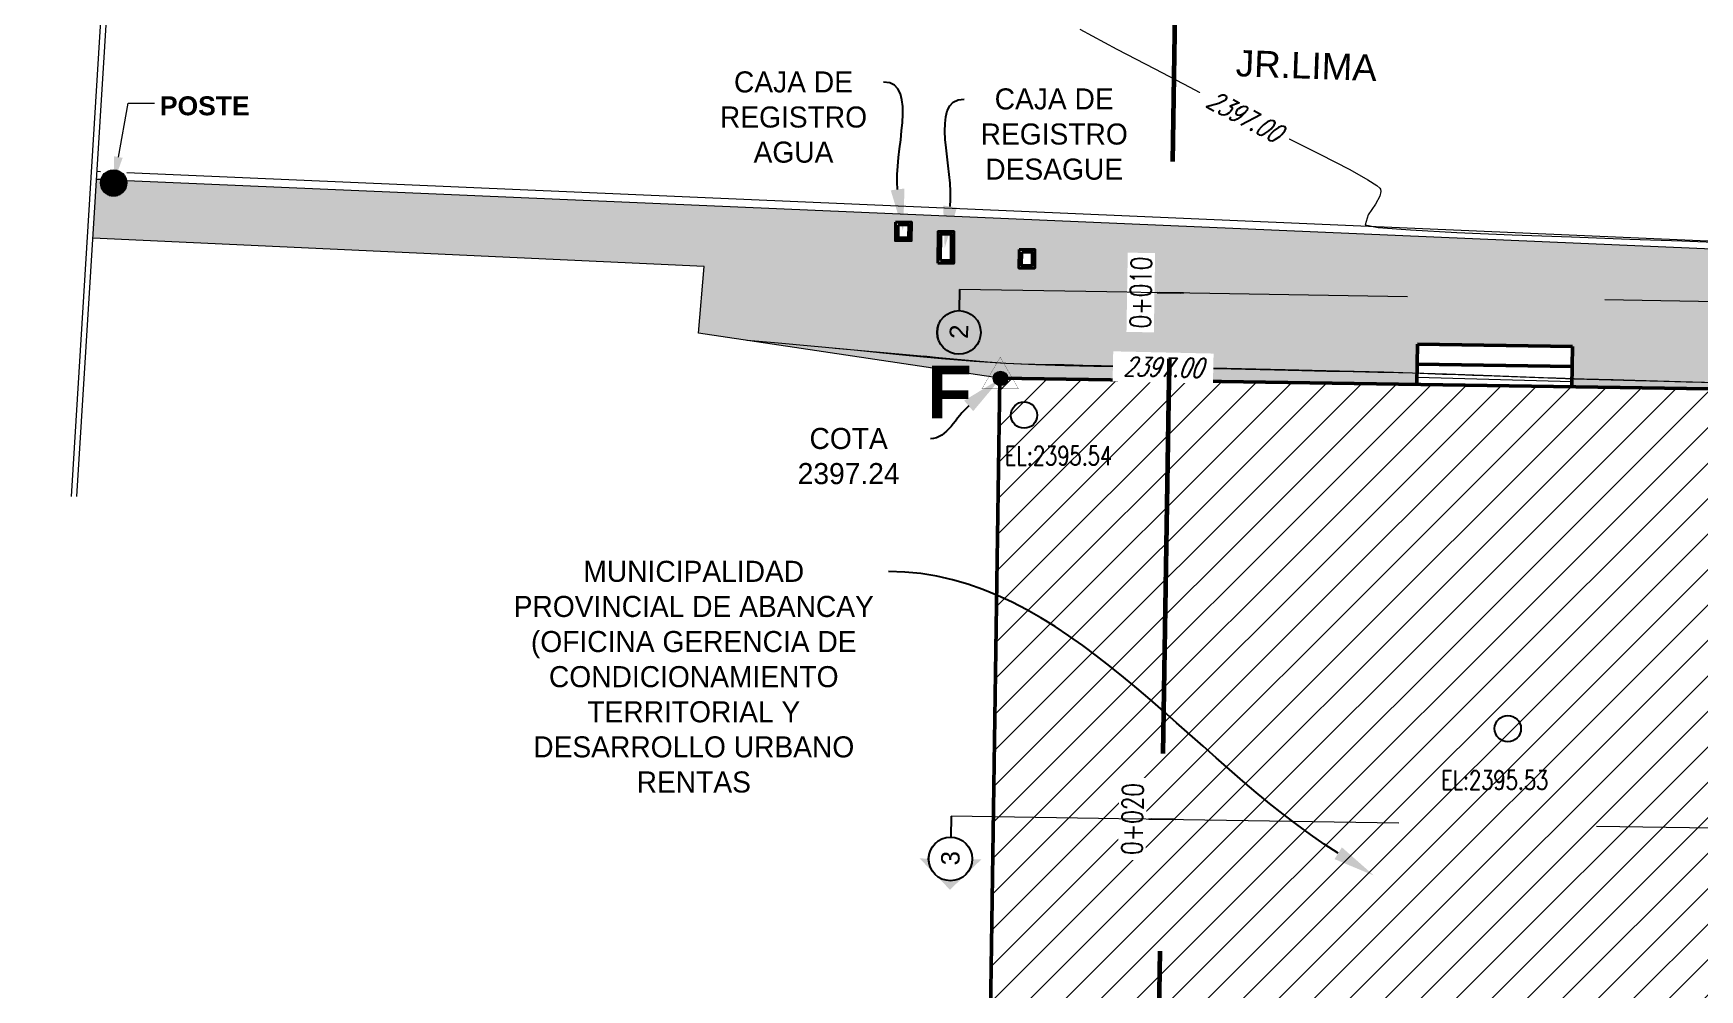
# Model space of a CAD drawing. Header units: metres. Extents: x 0 to 730306, y 0 to 8491524.
# Drawn here: x 729519.68 to 729551.3, y 8491389.66 to 8491407.82 of the extents above; entities that cross this region are included whole.
import ezdxf
from ezdxf import colors
from ezdxf.entities.mleader import LeaderData, LeaderLine
from ezdxf.enums import TextEntityAlignment as Align
from ezdxf.math import Vec2, Vec3

# ---------------------------------------------------------------- set-up
doc = ezdxf.new("R2010")
doc.units = ezdxf.units.M
doc.linetypes.add('HIDDEN', pattern=[0.375, 0.25, -0.125])
for name, color, linetype in [('C-ALIG', 9, 'HIDDEN'), ('C-TOPO-MINR', 8, 'Continuous'), ('C-TOPO-TEXT', 7, 'Continuous'), ('G-Formatos', 7, 'Continuous'), ('LINEAS DE SECCIÓN', 150, 'HIDDEN'), ('manzanas', 2, 'Continuous'), ('TEXTO DE SECCIÓN', 11, 'Continuous'), ('VERTICES', 3, 'Continuous')]:
    doc.layers.add(name, color=color, linetype=linetype)
for name, color, linetype, lineweight in [('CAJA AGUA', 7, 'Continuous', 40), ('CALLES', 5, 'Continuous', 18), ('ESPINAS', 86, 'Continuous', 0), ('HACH', 7, 'Continuous', 0), ('MUROS', 252, 'Continuous', 50), ('T-POSTE', 7, 'Continuous', 25), ('T-VERTICE', 7, 'Continuous', 20), ('TEX-2', 5, 'Continuous', 5), ('TEXTO', 255, 'Continuous', 0)]:
    doc.layers.add(name, color=color, linetype=linetype, lineweight=lineweight)
doc.styles.add('Arial', font='arial.ttf')
doc.styles.add('Estilo_Generado_4', font='')
doc.styles.add('ROMANS-SP', font='simplex.shx', dxfattribs={"width": 0.75, "height": 1.8, "bigfont": '@extfont2.shx'})
doc.styles.add('SIMPLEX', font='simplex.shx', dxfattribs={"width": 0.75, "oblique": 20, "height": 1.75})
doc.styles.get("Standard").update_dxf_attribs({"font": 'arial.ttf'})
doc.styles.add('Titulo', font='BRITANIC.TTF')
doc.styles.add('VERTICES', font='sanssb__.ttf')
doc.styles.get('Estilo_Generado_4').set_extended_font_data('Arial', bold=True)

# ---------------------------------------------------------------- blocks, each defined once
blk = doc.blocks.new('VERTICE')
at = {"layer": 'T-VERTICE', "lineweight": 5}
blk.add_hatch(color=6, dxfattribs=at).paths.add_polyline_path([(-1.26, 0, 1), (1.26, 0, 1)])
at = {"layer": 'T-VERTICE', "lineweight": 9, "const_width": 0.04}
blk.add_lwpolyline([(-3.52, -1.97), (-0.05, 4.03), (3.41, -1.97)], close=True, dxfattribs=at)
at = {"layer": 'T-VERTICE', "color": 10, "lineweight": 5}
blk.add_circle((0, 0), 1.38, dxfattribs=at)
at = {"layer": 'T-VERTICE', "lineweight": 5}
blk.add_circle((0, 0), 1.26, dxfattribs=at)
blk = doc.blocks.new('AeccTickLine')
blk.add_line((0, -0.5), (0, 0.5))
blk = doc.blocks.new('AeccSectionMark')
at = {"linetype": 'ByBlock', "lineweight": -2}
h = blk.add_hatch(color=0, dxfattribs=at)
h.paths.add_polyline_path([(6, 7.207), (5.646, 6.854, -0.414214), (6.354, 6.854)])
h.paths.add_polyline_path([(5.646, 6.854), (5.293, 6.5), (5.5, 6.5, -0.198912)])
h.paths.add_polyline_path([(6.354, 6.854, -0.198912), (6.5, 6.5), (6.707, 6.5)])
at = {"color": 0, "linetype": 'ByBlock', "lineweight": -2}
blk.add_circle((6, 6.5), 0.5, dxfattribs=at)
blk = doc.blocks.new('POSTE DE CONCRETO')
at = {"layer": 'T-POSTE', "lineweight": 0}
h = blk.add_hatch(dxfattribs=at)
h.set_pattern_fill('ANSI31', color=256, scale=0.02, angle=135)
edge = h.paths.add_edge_path()
edge.add_arc((0, 0), 1.73, 0, 360)
blk.add_circle((0, 0), 1.73, dxfattribs=at)
blk = doc.blocks.new('*U131', base_point=(729521.199, 8491404.977, 2397.208))
at = {"color": 3, "linetype": 'ByBlock', "lineweight": -2, "xscale": 0.1446221087505031, "yscale": 0.1446221087505031, "zscale": 0.1446221087505031}
blk.add_blockref('POSTE DE CONCRETO', (729521.199, 8491404.977, 2397.208), dxfattribs=at)

msp = doc.modelspace()

# ---------------------------------------------------------------- hatches: boundary and pattern name
at = {"layer": 'HACH', "lineweight": 0}
h = msp.add_hatch(dxfattribs=at)
h.set_pattern_fill('ANSI31', color=256, scale=0.15)
h.set_pattern_definition([(45, (0, 0), (-0.33675960454, 0.33675960454), [])])
h.paths.add_polyline_path([(729556.519, 8491400.994), (729538.021, 8491401.271), (729537.789, 8491385.773), (729556.287, 8491385.496)])

# ---------------------------------------------------------------- linework, layer by layer
at = {"lineweight": 5}
for points in [[(729520.402, 8491399.025), (729521.01, 8491408.887), (729519.675, 8491408.735), (729521.724, 8491409.959), (729521.072, 8491409.885), (729521.695, 8491419.985)], [(729520.502, 8491399.019), (729521.118, 8491409), (729520.124, 8491408.887), (729522.173, 8491410.11), (729521.179, 8491409.998), (729521.794, 8491419.979)], [(729548.88, 8491401.202), (729545.941, 8491401.282)]]:
    msp.add_lwpolyline(points, dxfattribs=at)
at = {"color": 7, "linetype": 'Continuous', "lineweight": -3}
for centre in [(729538.479, 8491400.568, 2395.535), (729538.479, 8491400.568, 2395.535), (729538.479, 8491400.568, 2395.535), (729547.661, 8491394.613, 2395.529), (729547.661, 8491394.613, 2395.529), (729547.661, 8491394.613, 2395.529)]:
    msp.add_circle(centre, 0.25, dxfattribs=at)
at = {"layer": 'C-TOPO-MINR', "color": 84, "linetype": 'Continuous', "lineweight": 0}
for points, elevation in [([(729539.535, 8491407.898), (729540.243, 8491407.519), (729540.96, 8491407.143), (729541.623, 8491406.796), (729542.168, 8491406.504), (729542.769, 8491406.187), (729543.435, 8491405.852), (729544.091, 8491405.524), (729544.662, 8491405.231), (729545.006, 8491405.039), (729545.174, 8491404.93), (729545.234, 8491404.876), (729545.246, 8491404.856), (729545.253, 8491404.817), (729545.233, 8491404.728), (729545.149, 8491404.576), (729545.01, 8491404.372), (729544.956, 8491404.181), (729545.201, 8491404.134), (729545.812, 8491404.086), (729546.692, 8491404.039), (729547.744, 8491403.994), (729548.872, 8491403.952), (729549.976, 8491403.912), (729550.962, 8491403.877), (729551.731, 8491403.847)], 2397), ([(729551.761, 8491401.174), (729550.906, 8491401.197), (729550.087, 8491401.22), (729549.396, 8491401.239), (729548.922, 8491401.253), (729548.421, 8491401.269), (729547.895, 8491401.287), (729547.399, 8491401.305), (729546.988, 8491401.32), (729546.716, 8491401.33), (729546.424, 8491401.341), (729546.144, 8491401.352), (729545.852, 8491401.362), (729545.587, 8491401.368), (729545.195, 8491401.378), (729544.725, 8491401.388), (729544.227, 8491401.399), (729543.752, 8491401.41), (729543.235, 8491401.422), (729542.41, 8491401.439), (729541.404, 8491401.461), (729540.345, 8491401.485), (729539.362, 8491401.508), (729538.583, 8491401.529), (729538.136, 8491401.546), (729537.696, 8491401.577), (729537.251, 8491401.618), (729536.857, 8491401.657), (729536.574, 8491401.685)], 2396)]:
    msp.add_lwpolyline(points, dxfattribs=dict(at, elevation=elevation))
at = {"layer": 'CAJA AGUA'}
for points in [[(729536.04, 8491404.234), (729536.039, 8491403.884), (729536.339, 8491403.883), (729536.34, 8491404.233)], [(729536.09, 8491404.183), (729536.089, 8491403.933), (729536.289, 8491403.933), (729536.29, 8491404.183)], [(729536.845, 8491403.454), (729537.145, 8491403.453), (729537.147, 8491404.053), (729536.847, 8491404.054)], [(729536.896, 8491403.504), (729537.096, 8491403.503), (729537.097, 8491404.003), (729536.897, 8491404.004)], [(729538.384, 8491403.711), (729538.383, 8491403.361), (729538.683, 8491403.361), (729538.684, 8491403.711)], [(729538.434, 8491403.661), (729538.433, 8491403.411), (729538.633, 8491403.411), (729538.634, 8491403.661)]]:
    msp.add_lwpolyline(points, close=True, dxfattribs=at)
at = {"layer": 'CALLES', "lineweight": 13}
for points in [[(729520.949, 8491405.04), (729520.876, 8491405.043)], [(729520.949, 8491405.19), (729520.883, 8491405.193)]]:
    msp.add_lwpolyline(points, dxfattribs=at)
at = {"layer": 'MUROS'}
for points in [[(729545.948, 8491401.913), (729545.937, 8491401.153)], [(729545.948, 8491401.913), (729548.889, 8491401.869)], [(729548.889, 8491401.869), (729548.877, 8491401.109)], [(729545.943, 8491401.533), (729548.883, 8491401.489)]]:
    msp.add_lwpolyline(points, dxfattribs=at)
msp.add_lwpolyline([(729556.287, 8491385.496), (729537.789, 8491385.773), (729538.021, 8491401.271), (729556.519, 8491400.994)], close=True, dxfattribs=at)

# ---------------------------------------------------------------- block references
at = {"layer": 'ESPINAS'}
msp.add_blockref('*U131', (729521.199, 8491404.977, 2397.208), dxfattribs=at)
at = {"layer": 'manzanas', "xscale": 0.1, "yscale": 0.1}
msp.add_blockref('VERTICE', (729538.032, 8491401.265), dxfattribs=at)

# ---------------------------------------------------------------- texts
at = {"color": 7, "linetype": 'Continuous', "lineweight": 5, "char_height": 0.36, "attachment_point": 4, "style": 'ROMANS-SP'}
for s, insert in [('{\\C2;EL:2395.54}', (729538.115, 8491399.797)), ('{\\C2;EL:2395.53}', (729546.393, 8491393.636))]:
    msp.add_mtext(s, dxfattribs=dict(at, insert=insert))
at = {"layer": 'TEX-2', "lineweight": 9, "style": 'Arial'}
msp.add_text('JR.LIMA', height=0.5, rotation=358, dxfattribs=at).set_placement((729542.49, 8491407.005, 3.5))
at = {"layer": 'TEXTO DE SECCIÓN', "color": 11, "linetype": 'Continuous', "lineweight": -3, "char_height": 0.35, "attachment_point": 5, "rotation": 89.0815, "bg_fill": 3, "box_fill_scale": 1.635, "bg_fill_color": 256, "bg_fill_true_color": 13158600, "bg_fill_transparency": 0}
for s, insert, width in [('2', (729537.243, 8491402.152), 0.13379), ('3', (729537.083, 8491392.153), 0.13228)]:
    msp.add_mtext(s, dxfattribs=dict(at, insert=insert, width=width))
at = {"layer": 'VERTICES', "style": 'VERTICES'}
msp.add_text('F', height=1, dxfattribs=at).set_placement((729537.063, 8491401.007), align=Align.MIDDLE)

# ---------------------------------------------------------------- leaders
at = {"layer": 'TEX-2', "lineweight": 9}
ml = msp.add_multileader_mtext('Standard', dxfattribs=at)
ml.set_content('{\\H1.44x;\\C1;POSTE\\H0.69444x; }', color=2, style='Estilo_Generado_4')
ml.set_leader_properties(color=5, linetype='ByLayer', lineweight=-1)
ml.build(insert=Vec2(0, 0))
ml.multileader.update_dxf_attribs({"dogleg_length": 2.5, "arrow_head_size": 0.5, "scale": 0.2})
ctx = ml.context
ctx.base_point, ctx.scale, ctx.char_height, ctx.arrow_head_size, ctx.landing_gap_size, ctx.plane_origin = Vec3(729521.977, 8491406.494, 2397.208), 0.2, 0.25, 0.5, 0.1, Vec3(729521.199, 8491404.977, 2397.208)
notes = []
notes.append((ctx, [(0, (1, 1, 0), (729521.477, 8491406.494, 2397.208), (1, 0), 0.5, [(0, [(729521.199, 8491404.977, 2397.208)], 0, [])])]))
ctx.mtext.insert, ctx.mtext.flow_direction = Vec3(729522.077, 8491406.622, 2397.208), 5
at = {"layer": 'TEXTO', "lineweight": 5}
ml = msp.add_multileader_mtext('Standard', dxfattribs=at)
ml.set_content('{\\C152;\\c12285479;CAJA DE \\PREGISTRO\\PAGUA}', color=1, style='Titulo')
ml.set_leader_properties()
ml.build(insert=Vec2(0, 0))
ml.multileader.update_dxf_attribs({"leader_type": 2, "has_text_frame": 1, "arrow_head_size": 0.8, "scale": 0.2})
ctx = ml.context
ctx.base_point, ctx.scale, ctx.char_height, ctx.arrow_head_size, ctx.landing_gap_size, ctx.plane_origin = Vec3(729532.393, 8491406.892), 0.2, 0.4, 0.8, 0.4, Vec3(729536.183, 8491404.061)
ctx.text_align_type = 1
notes.append((ctx, [(0, (1, 1, 0), (729537.414, 8491406.892), (-1, 0), 1.6, [(0, [(729536.183, 8491404.061)], 0, [])])]))
ctx.mtext.insert, ctx.mtext.alignment, ctx.mtext.flow_direction = Vec3(729534.103, 8491407.096), 2, 5
ml = msp.add_multileader_mtext('Standard', dxfattribs=at)
ml.set_content('CAJA DE \\PREGISTRO\\PDESAGUE', color=1, style='Titulo')
ml.set_leader_properties()
ml.build(insert=Vec2(0, 0))
ml.multileader.update_dxf_attribs({"leader_type": 2, "has_text_frame": 1, "arrow_head_size": 0.8, "scale": 0.2})
ctx = ml.context
ctx.base_point, ctx.scale, ctx.char_height, ctx.arrow_head_size, ctx.landing_gap_size, ctx.plane_origin = Vec3(729537.341, 8491406.569), 0.2, 0.4, 0.8, 0.4, Vec3(729536.972, 8491403.737)
ctx.text_align_type = 1
notes.append((ctx, [(0, (1, 1, 0), (729535.741, 8491406.569), (1, 0), 1.6, [(0, [(729536.972, 8491403.737)], 0, [])])]))
ctx.mtext.insert, ctx.mtext.alignment, ctx.mtext.flow_direction = Vec3(729539.051, 8491406.773), 2, 5
ml = msp.add_multileader_mtext('Standard', dxfattribs=at)
ml.set_content('{\\C255;COTA\\P2397.24}', color=1, style='Titulo')
ml.set_leader_properties()
ml.build(insert=Vec2(0, 0))
ml.multileader.update_dxf_attribs({"leader_type": 2, "has_text_frame": 1, "arrow_head_size": 0.8, "scale": 0.2})
ctx = ml.context
ctx.base_point, ctx.scale, ctx.char_height, ctx.arrow_head_size, ctx.landing_gap_size, ctx.plane_origin = Vec3(729533.597, 8491400.12), 0.2, 0.4, 0.8, 0.4, Vec3(729538.032, 8491401.265)
ctx.text_align_type = 1
notes.append((ctx, [(0, (1, 1, 0), (729538.304, 8491400.12), (-1, 0), 1.6, [(0, [(729538.035, 8491401.265)], 0, [])])]))
ctx.mtext.insert, ctx.mtext.alignment, ctx.mtext.flow_direction = Vec3(729535.15, 8491400.324), 2, 5
for ctx, leaders in notes:
    for number, flags, end, landing, length, lines in leaders:
        leader = LeaderData()
        leader.index, (leader.has_last_leader_line, leader.has_dogleg_vector, leader.attachment_direction) = number, flags
        leader.last_leader_point, leader.dogleg_vector, leader.dogleg_length = Vec3(end), Vec3(landing), length
        for number, points, colour, breaks in lines:
            line = LeaderLine()
            line.index, line.vertices, line.color, line.breaks = number, Vec3.list(points), colors.encode_raw_color(colour), breaks
            leader.lines.append(line)
        ctx.leaders.append(leader)

# ---------------------------------------------------------------- next in the draw order: texts
at = {"layer": 'TEXTO DE SECCIÓN', "color": 11, "linetype": 'Continuous', "lineweight": -3, "char_height": 0.35, "attachment_point": 5, "rotation": 89.0815, "bg_fill": 3, "box_fill_scale": 1.635, "bg_fill_color": 256, "bg_fill_true_color": 13158600, "bg_fill_transparency": 0}
for s, insert, width in [('2', (729537.243, 8491402.152), 0.13379), ('3', (729537.083, 8491392.153), 0.13228)]:
    msp.add_mtext(s, dxfattribs=dict(at, insert=insert, width=width))

# ---------------------------------------------------------------- next in the draw order: texts
for s, insert, width in [('2', (729537.243, 8491402.152), 0.13379), ('3', (729537.083, 8491392.153), 0.13228)]:
    msp.add_mtext(s, dxfattribs=dict(at, insert=insert, width=width))

# ---------------------------------------------------------------- next in the draw order: hatches: boundary and pattern name
at = {"layer": 'HACH', "lineweight": 0}
h = msp.add_hatch(dxfattribs=at)
h.set_pattern_fill('AR-CONC', color=9, scale=0.003)
h.set_pattern_definition([(50, (-12.828, 1.7562), (0.546554006988, -0.047817256617), [0.05715, -0.62865]), (355, (-12.828, 1.7562), (-0.105730264275, 0.573170535717), [0.04572, -0.50292175251]), (100.4514447, (-12.78245, 1.7522), (0.44082374127, 0.525353255737), [0.0485700264, -0.5342707338]), (46.1842, (-12.828, 1.9086), (0.813237122676, -0.1261269838), [0.085725, -0.942975]), (96.63555761, (-12.7602, 1.8981), (0.712212402155, 0.74227837379), [0.07285506942, -0.80140682448]), (351.18415117, (-12.828, 1.9086), (0.712212402195, 0.74227837376), [0.06857990121, -0.75437919576]), (21, (-12.7518, 1.8705), (0.454843173807, -0.306795594561), [0.05715, -0.62865]), (326, (-12.7518, 1.8705), (0.185406085043, 0.552563898367), [0.04572, -0.50292]), (71.451445, (-12.7139, 1.84493), (0.640249257836, 0.245768306658), [0.0485700264, -0.5342698128]), (37.5, (-12.828, 1.7562), (0.0092658097518, 0.2536651166195), [0, -0.496824, 0, -0.51054, 0, -0.504825]), (7.5, (-12.828, 1.7562), (0.200458987531, 0.300541724454), [0, -0.291084, 0, -0.485394, 0, -0.192405]), (327.5, (-12.99793, 1.7562), (0.4067717855006, -0.017186231978), [0, -0.1905, 0, -0.59436, 0, -0.78867]), (317.5, (-13.07413, 1.7562), (0.444387544158, 0.0762794731), [0, -0.24765, 0, -0.394716, 0, -0.56007])])
edge = h.paths.add_edge_path()
edge.add_line((729562.736, 8491421.331), (729561.809, 8491421.371))
edge.add_line((729561.809, 8491421.371), (729561.97, 8491411.049))
edge.add_arc((729567.431, 8491413.384), 5.94, 203.1462, 247.5443)
edge.add_line((729565.163, 8491407.894), (729570.402, 8491407.594))
edge.add_line((729570.402, 8491407.594), (729575.647, 8491407.322))
edge.add_line((729575.647, 8491407.322), (729575.649, 8491408.293))
edge.add_line((729575.649, 8491408.293), (729564.89, 8491408.827))
edge.add_line((729564.89, 8491408.827), (729562.864, 8491410.948))
edge.add_line((729562.864, 8491410.948), (729562.736, 8491421.331))
h.paths.add_polyline_path([(729547.334, 8491413.259), (729524.191, 8491414.488), (729524.025, 8491411.423), (729533.985, 8491410.819), (729547.326, 8491410.01)])
edge = h.paths.add_edge_path()
edge.add_arc((729557.792, 8491416.026), 0.25, 180, 310.1578, ccw=False)
edge.add_arc((729557.792, 8491416.026), 0.25, 50.8121, 180, ccw=False)
edge.add_line((729557.95, 8491416.22), (729557.91, 8491420.972))
edge.add_arc((729557.85, 8491421.214), 0.25, 180, 283.958, ccw=False)
edge.add_arc((729557.85, 8491421.214), 0.25, 77.0119, 180, ccw=False)
edge.add_line((729557.906, 8491421.458), (729557.905, 8491421.542))
edge.add_line((729557.905, 8491421.542), (729557.068, 8491421.579))
edge.add_line((729557.068, 8491421.579), (729557.125, 8491412.739))
edge.add_line((729557.125, 8491412.739), (729554.047, 8491412.902))
edge.add_line((729554.047, 8491412.902), (729551.214, 8491413.078))
edge.add_line((729551.214, 8491413.078), (729548.064, 8491413.22))
edge.add_line((729548.064, 8491413.22), (729547.334, 8491413.222))
edge.add_line((729547.334, 8491413.222), (729547.326, 8491410.01))
edge.add_line((729547.326, 8491410.01), (729555.066, 8491409.541))
edge.add_arc((729555.374, 8491409.413), 0.333, 15.7048, 157.3571, ccw=False)
edge.add_line((729555.695, 8491409.503), (729555.874, 8491409.492))
edge.add_line((729555.874, 8491409.492), (729557.188, 8491409.412))
edge.add_arc((729557.375, 8491409.247), 0.25, 75.9215, 138.6544, ccw=False)
edge.add_line((729557.436, 8491409.49), (729558, 8491410.323))
edge.add_line((729558, 8491410.323), (729557.954, 8491415.835))
edge = h.paths.add_edge_path()
edge.add_line((729547.312, 8491403.903), (729521.445, 8491405.019))
edge.add_arc((729521.199, 8491404.977), 0.25, 0, 9.5481, ccw=False)
edge.add_arc((729521.199, 8491404.977), 0.25, -180, 0, ccw=False)
edge.add_arc((729521.199, 8491404.977), 0.25, 165.5109, 180, ccw=False)
edge.add_line((729520.957, 8491405.04), (729520.874, 8491405.044))
edge.add_line((729520.874, 8491405.044), (729520.805, 8491403.93))
edge.add_line((729520.805, 8491403.93), (729532.408, 8491403.388))
edge.add_line((729532.408, 8491403.388), (729532.301, 8491402.123))
edge.add_line((729532.301, 8491402.123), (729538.021, 8491401.271))
edge.add_line((729538.021, 8491401.271), (729545.937, 8491401.153))
edge.add_line((729545.937, 8491401.153), (729545.948, 8491401.913))
edge.add_line((729545.948, 8491401.913), (729547.306, 8491401.892))
edge.add_line((729547.306, 8491401.892), (729547.312, 8491403.903))
h.paths.add_polyline_path([(729538.683, 8491403.361), (729538.383, 8491403.361), (729538.384, 8491403.711), (729538.684, 8491403.711)], flags=16)
h.paths.add_polyline_path([(729538.634, 8491403.661), (729538.633, 8491403.411), (729538.433, 8491403.411), (729538.434, 8491403.661)], flags=0)
h.paths.add_polyline_path([(729537.145, 8491403.453), (729536.845, 8491403.454), (729536.847, 8491404.054), (729537.147, 8491404.053)], flags=16)
h.paths.add_polyline_path([(729537.096, 8491403.503), (729536.896, 8491403.504), (729536.897, 8491404.004), (729537.097, 8491404.003)], flags=0)
h.paths.add_polyline_path([(729536.339, 8491403.883), (729536.039, 8491403.884), (729536.04, 8491404.234), (729536.34, 8491404.233)], flags=16)
h.paths.add_polyline_path([(729536.289, 8491403.933), (729536.089, 8491403.933), (729536.09, 8491404.183), (729536.29, 8491404.183)], flags=0)
edge = h.paths.add_edge_path()
edge.add_line((729555.592, 8491403.546), (729555.144, 8491403.565))
edge.add_arc((729554.916, 8491403.463), 0.25, 0, 24.0911, ccw=False)
edge.add_arc((729554.916, 8491403.463), 0.25, -180, 0, ccw=False)
edge.add_arc((729554.916, 8491403.463), 0.25, 150.9679, 180, ccw=False)
edge.add_line((729554.698, 8491403.584), (729547.312, 8491403.903))
edge.add_line((729547.312, 8491403.903), (729547.306, 8491401.892))
edge.add_line((729547.306, 8491401.892), (729548.889, 8491401.869))
edge.add_line((729548.889, 8491401.869), (729548.877, 8491401.109))
edge.add_line((729548.877, 8491401.109), (729555.507, 8491401.022))
edge.add_line((729555.507, 8491401.022), (729555.592, 8491403.546))

# ---------------------------------------------------------------- next in the draw order: linework, layer by layer
at = {"layer": 'C-TOPO-MINR', "color": 84, "linetype": 'Continuous', "lineweight": 0}
for points, elevation in [([(729552.072, 8491401.169), (729550.936, 8491401.201), (729550.069, 8491401.224), (729549.663, 8491401.235), (729549.381, 8491401.243), (729549.11, 8491401.25), (729548.921, 8491401.256), (729548.748, 8491401.261), (729548.575, 8491401.268), (729548.338, 8491401.277), (729547.842, 8491401.296), (729547.193, 8491401.321), (729546.496, 8491401.346), (729545.853, 8491401.367), (729545.307, 8491401.382), (729544.466, 8491401.402), (729543.438, 8491401.426), (729542.329, 8491401.451), (729541.248, 8491401.475), (729540.3, 8491401.497), (729539.594, 8491401.512), (729539.238, 8491401.52), (729538.955, 8491401.525), (729538.686, 8491401.529), (729538.418, 8491401.535), (729538.136, 8491401.547), (729537.786, 8491401.574), (729537.142, 8491401.63), (729536.31, 8491401.705), (729535.396, 8491401.788), (729534.504, 8491401.869), (729533.742, 8491401.939), (729533.215, 8491401.987)], 2397), ([(729551.658, 8491401.18), (729551.044, 8491401.196), (729550.405, 8491401.213), (729549.801, 8491401.229), (729549.287, 8491401.243), (729548.922, 8491401.254), (729548.595, 8491401.265), (729548.284, 8491401.276), (729547.972, 8491401.287), (729547.646, 8491401.299), (729547.264, 8491401.313), (729546.818, 8491401.331), (729546.338, 8491401.348), (729545.852, 8491401.364), (729545.473, 8491401.374), (729544.918, 8491401.388), (729544.245, 8491401.403), (729543.51, 8491401.42), (729542.769, 8491401.436), (729542.078, 8491401.452), (729541.495, 8491401.465), (729540.912, 8491401.477), (729540.35, 8491401.484), (729539.801, 8491401.492), (729539.254, 8491401.502), (729538.702, 8491401.52), (729538.136, 8491401.546), (729537.535, 8491401.587), (729536.911, 8491401.639), (729536.299, 8491401.696), (729535.734, 8491401.753), (729535.254, 8491401.801), (729534.895, 8491401.836)], 2396.5)]:
    msp.add_lwpolyline(points, dxfattribs=dict(at, elevation=elevation))
at = {"layer": 'CALLES', "lineweight": 13}
for points in [[(729558.538, 8491393.869), (729558.557, 8491400.135, 0.223519), (729556.435, 8491403.659), (729521.449, 8491405.169)], [(729558.388, 8491393.869), (729558.407, 8491400.128, 0.220744), (729556.386, 8491403.511), (729521.449, 8491405.019)]]:
    msp.add_lwpolyline(points, format="xyb", dxfattribs=at)
msp.add_lwpolyline([(729538.021, 8491401.271), (729532.301, 8491402.123), (729532.408, 8491403.388), (729520.805, 8491403.93)], dxfattribs=at)
at = {"layer": 'MUROS'}
msp.add_lwpolyline([(729556.287, 8491385.496), (729556.519, 8491400.994), (729538.021, 8491401.271), (729537.789, 8491385.773), (729537.689, 8491385.774), (729537.095, 8491346.059), (729555.482, 8491346.354)], close=True, dxfattribs=at)
at = {"layer": 'TEXTO DE SECCIÓN', "color": 11, "linetype": 'Continuous', "lineweight": -3}
for p, q in [((729537.256, 8491402.952), (729537.249, 8491402.552)), ((729537.256, 8491402.952), (729537.249, 8491402.552)), ((729537.256, 8491402.952), (729537.249, 8491402.552)), ((729537.096, 8491392.953), (729537.089, 8491392.553)), ((729537.096, 8491392.953), (729537.089, 8491392.553)), ((729537.096, 8491392.953), (729537.089, 8491392.553))]:
    msp.add_line(p, q, dxfattribs=at)

# ---------------------------------------------------------------- next in the draw order: block references
for p, xscale, yscale, zscale, rotation in [((729542.299, 8491407.442), 0.8284272563609538, 0.8284272563609538, 0.8284272563609538, 179.0815238472392), ((729542.299, 8491407.442), 0.8284272608585398, 0.8284272608585398, 0.8284272608585398, 179.0815238515159), ((729542.299, 8491407.442), 0.8284271812007595, 0.8284271812007595, 0.8284271812007595, 179.0815238493448), ((729542.139, 8491397.443), 0.8284272563609538, 0.8284272563609538, 0.8284272563609538, 179.0815238472392), ((729542.139, 8491397.443), 0.8284272608585398, 0.8284272608585398, 0.8284272608585398, 179.0815238515159), ((729542.139, 8491397.443), 0.8284271812007595, 0.8284271812007595, 0.8284271812007595, 179.0815238493448)]:
    msp.add_blockref('AeccSectionMark', p, dxfattribs=dict(at, xscale=xscale, yscale=yscale, zscale=zscale, rotation=rotation))

# ---------------------------------------------------------------- next in the draw order: leaders
at = {"layer": 'TEXTO', "lineweight": 5}
ml = msp.add_multileader_mtext('Standard', dxfattribs=at)
ml.set_content('MUNICIPALIDAD\\PPROVINCIAL DE ABANCAY\\P(OFICINA GERENCIA DE \\PCONDICIONAMIENTO\\PTERRITORIAL Y\\PDESARROLLO URBANO\\PRENTAS ', color=1, style='Titulo')
ml.set_leader_properties()
ml.build(insert=Vec2(0, 0))
ml.multileader.update_dxf_attribs({"leader_type": 2, "has_text_frame": 1, "arrow_head_size": 0.8, "scale": 0.2})
ctx = ml.context
ctx.base_point, ctx.scale, ctx.char_height, ctx.arrow_head_size, ctx.landing_gap_size, ctx.plane_origin = Vec3(729528.517, 8491397.598), 0.2, 0.4, 0.8, 0.4, Vec3(729545.12, 8491391.822)
ctx.text_align_type = 1
notes = []
notes.append((ctx, [(0, (1, 1, 0), (729537.504, 8491397.598), (-1, 0), 1.6, [(0, [(729545.12, 8491391.822)], 0, [])])]))
ctx.mtext.insert, ctx.mtext.alignment, ctx.mtext.flow_direction = Vec3(729532.21, 8491397.801), 2, 5
for ctx, leaders in notes:
    for number, flags, end, landing, length, lines in leaders:
        leader = LeaderData()
        leader.index, (leader.has_last_leader_line, leader.has_dogleg_vector, leader.attachment_direction) = number, flags
        leader.last_leader_point, leader.dogleg_vector, leader.dogleg_length = Vec3(end), Vec3(landing), length
        for number, points, colour, breaks in lines:
            line = LeaderLine()
            line.index, line.vertices, line.color, line.breaks = number, Vec3.list(points), colors.encode_raw_color(colour), breaks
            leader.lines.append(line)
        ctx.leaders.append(leader)

# ---------------------------------------------------------------- next in the draw order: texts
at = {"layer": 'C-TOPO-TEXT', "color": 7, "linetype": 'Continuous', "lineweight": 5, "char_height": 0.36, "width": 1.70438, "attachment_point": 5, "style": 'SIMPLEX', "bg_fill": 3, "box_fill_scale": 1.277778, "bg_fill_color": 256, "bg_fill_true_color": 13158600, "bg_fill_transparency": 0}
for s, insert, rotation in [('{\\C2;2397.00}', (729542.659, 8491406.245, 2397), 332.2086), ('{\\C2;2396.00}', (729541.118, 8491401.467, 2396), 358.7193)]:
    msp.add_mtext(s, dxfattribs=dict(at, insert=insert, rotation=rotation))

# ---------------------------------------------------------------- next in the draw order: linework, layer by layer
at = {"layer": 'C-TOPO-MINR', "color": 84, "linetype": 'Continuous', "lineweight": 0, "elevation": 2397}
msp.add_lwpolyline([(729539.535, 8491407.898), (729540.243, 8491407.519), (729540.96, 8491407.143), (729541.623, 8491406.796), (729542.168, 8491406.504), (729542.769, 8491406.187), (729543.435, 8491405.852), (729544.091, 8491405.524), (729544.662, 8491405.231), (729545.006, 8491405.039), (729545.174, 8491404.93), (729545.234, 8491404.876), (729545.246, 8491404.856), (729545.253, 8491404.817), (729545.233, 8491404.728), (729545.149, 8491404.576), (729545.01, 8491404.372), (729544.956, 8491404.181), (729545.201, 8491404.134), (729545.812, 8491404.086), (729546.692, 8491404.039), (729547.744, 8491403.994), (729548.872, 8491403.952), (729549.976, 8491403.912), (729550.962, 8491403.877), (729551.731, 8491403.847)], dxfattribs=at)

# ---------------------------------------------------------------- next in the draw order: texts
at = {"layer": 'C-TOPO-TEXT', "color": 7, "linetype": 'Continuous', "lineweight": 5, "insert": (729541.118, 8491401.473, 2396.5), "char_height": 0.36, "width": 1.70438, "attachment_point": 5, "rotation": 358.8942, "style": 'SIMPLEX', "bg_fill": 3, "box_fill_scale": 1.277778, "bg_fill_color": 256, "bg_fill_true_color": 13158600, "bg_fill_transparency": 0}
msp.add_mtext('{\\C2;2396.50}', dxfattribs=at)

# ---------------------------------------------------------------- next in the draw order: texts
at = {"layer": 'C-TOPO-TEXT', "color": 7, "linetype": 'Continuous', "lineweight": 5, "char_height": 0.36, "width": 1.70438, "attachment_point": 5, "style": 'SIMPLEX', "bg_fill": 3, "box_fill_scale": 1.277778, "bg_fill_color": 256, "bg_fill_true_color": 13158600, "bg_fill_transparency": 0}
for insert, rotation in [((729542.659, 8491406.245, 2397), 332.2086), ((729541.118, 8491401.478, 2397), 358.7205)]:
    msp.add_mtext('{\\C2;2397.00}', dxfattribs=dict(at, insert=insert, rotation=rotation))

# ---------------------------------------------------------------- next in the draw order: linework, layer by layer
at = {"layer": 'C-ALIG', "color": 5, "linetype": 'HIDDEN', "lineweight": 60, "ltscale": 30}
msp.add_line((729541.416, 8491412.886), (729540.036, 8491326.854), dxfattribs=at)
at = {"layer": 'C-TOPO-MINR', "color": 84, "linetype": 'Continuous', "lineweight": 0}
for points, elevation in [([(729539.535, 8491407.898), (729540.243, 8491407.519), (729540.96, 8491407.143), (729541.623, 8491406.796), (729542.168, 8491406.504), (729542.769, 8491406.187), (729543.435, 8491405.852), (729544.091, 8491405.524), (729544.662, 8491405.231), (729545.006, 8491405.039), (729545.174, 8491404.93), (729545.234, 8491404.876), (729545.246, 8491404.856), (729545.253, 8491404.817), (729545.233, 8491404.728), (729545.149, 8491404.576), (729545.01, 8491404.372), (729544.956, 8491404.181), (729545.201, 8491404.134), (729545.812, 8491404.086), (729546.692, 8491404.039), (729547.744, 8491403.994), (729548.872, 8491403.952), (729549.976, 8491403.912), (729550.962, 8491403.877), (729551.731, 8491403.847)], 2397), ([(729551.658, 8491401.18), (729551.044, 8491401.196), (729550.405, 8491401.213), (729549.801, 8491401.229), (729549.287, 8491401.243), (729548.922, 8491401.254), (729548.595, 8491401.265), (729548.284, 8491401.276), (729547.972, 8491401.287), (729547.646, 8491401.299), (729547.264, 8491401.313), (729546.818, 8491401.331), (729546.338, 8491401.348), (729545.852, 8491401.364), (729545.473, 8491401.374), (729544.918, 8491401.388), (729544.245, 8491401.403), (729543.51, 8491401.42), (729542.769, 8491401.436), (729542.078, 8491401.452), (729541.495, 8491401.465), (729540.912, 8491401.477), (729540.35, 8491401.484), (729539.801, 8491401.492), (729539.254, 8491401.502), (729538.702, 8491401.52), (729538.136, 8491401.546), (729537.535, 8491401.587), (729536.911, 8491401.639), (729536.299, 8491401.696), (729535.734, 8491401.753), (729535.254, 8491401.801), (729534.895, 8491401.836)], 2396.5), ([(729551.761, 8491401.174), (729550.906, 8491401.197), (729550.087, 8491401.22), (729549.396, 8491401.239), (729548.922, 8491401.253), (729548.421, 8491401.269), (729547.895, 8491401.287), (729547.399, 8491401.305), (729546.988, 8491401.32), (729546.716, 8491401.33), (729546.424, 8491401.341), (729546.144, 8491401.352), (729545.852, 8491401.362), (729545.587, 8491401.368), (729545.195, 8491401.378), (729544.725, 8491401.388), (729544.227, 8491401.399), (729543.752, 8491401.41), (729543.235, 8491401.422), (729542.41, 8491401.439), (729541.404, 8491401.461), (729540.345, 8491401.485), (729539.362, 8491401.508), (729538.583, 8491401.529), (729538.136, 8491401.546), (729537.696, 8491401.577), (729537.251, 8491401.618), (729536.857, 8491401.657), (729536.574, 8491401.685)], 2396)]:
    msp.add_lwpolyline(points, dxfattribs=dict(at, elevation=elevation))

# ---------------------------------------------------------------- next in the draw order: texts
at = {"layer": 'C-TOPO-TEXT', "color": 7, "linetype": 'Continuous', "lineweight": 5, "insert": (729542.659, 8491406.245, 2397), "char_height": 0.36, "width": 1.70438, "attachment_point": 5, "rotation": 332.2086, "style": 'SIMPLEX', "bg_fill": 3, "box_fill_scale": 1.277778, "bg_fill_color": 256, "bg_fill_true_color": 13158600, "bg_fill_transparency": 0}
msp.add_mtext('{\\C2;2397.00}', dxfattribs=at)
at = {"layer": 'G-Formatos', "color": 2, "linetype": 'Continuous', "lineweight": 9, "char_height": 0.4, "attachment_point": 8, "rotation": 89.0815, "style": 'ROMANS-SP', "bg_fill": 3, "box_fill_scale": 1.15, "bg_fill_color": 256, "bg_fill_true_color": 13158600, "bg_fill_transparency": 0}
for s, insert, width in [('{\\C2;0+010}', (729540.895, 8491402.893), 1.38514), ('{\\C2;0+020}', (729540.735, 8491392.894), 1.44286)]:
    msp.add_mtext(s, dxfattribs=dict(at, insert=insert, width=width))

# ---------------------------------------------------------------- next in the draw order: linework, layer by layer
at = {"layer": 'C-TOPO-MINR', "color": 84, "linetype": 'Continuous', "lineweight": 0, "elevation": 2397}
msp.add_lwpolyline([(729552.072, 8491401.169), (729550.936, 8491401.201), (729550.069, 8491401.224), (729549.663, 8491401.235), (729549.381, 8491401.243), (729549.11, 8491401.25), (729548.921, 8491401.256), (729548.748, 8491401.261), (729548.575, 8491401.268), (729548.338, 8491401.277), (729547.842, 8491401.296), (729547.193, 8491401.321), (729546.496, 8491401.346), (729545.853, 8491401.367), (729545.307, 8491401.382), (729544.466, 8491401.402), (729543.438, 8491401.426), (729542.329, 8491401.451), (729541.248, 8491401.475), (729540.3, 8491401.497), (729539.594, 8491401.512), (729539.238, 8491401.52), (729538.955, 8491401.525), (729538.686, 8491401.529), (729538.418, 8491401.535), (729538.136, 8491401.547), (729537.786, 8491401.574), (729537.142, 8491401.63), (729536.31, 8491401.705), (729535.396, 8491401.788), (729534.504, 8491401.869), (729533.742, 8491401.939), (729533.215, 8491401.987)], dxfattribs=at)
at = {"layer": 'LINEAS DE SECCIÓN', "color": 150, "linetype": 'HIDDEN', "lineweight": 20, "ltscale": 30}
for points in [[(729568.252, 8491402.455), (729541.255, 8491402.887), (729537.256, 8491402.952)], [(729568.092, 8491392.456), (729541.095, 8491392.889), (729537.096, 8491392.953)]]:
    msp.add_lwpolyline(points, dxfattribs=at)

# ---------------------------------------------------------------- next in the draw order: block references
at = {"layer": 'G-Formatos', "color": 3, "linetype": 'Continuous', "lineweight": 9, "extrusion": (-1.22449e-16, 1.96308e-18, -1), "rotation": 270.9184761413901}
for p, xscale, yscale, zscale in [((-729541.255, 8491402.887), 0.5000000340733469, 0.5000000340733469, 0.5000000340733469), ((-729541.255, 8491402.887), 0.4000000272586776, 0.4000000272586776, 0.4000000272586776), ((-729541.095, 8491392.889), 0.5000000340733469, 0.5000000340733469, 0.5000000340733469), ((-729541.095, 8491392.889), 0.4000000272586776, 0.4000000272586776, 0.4000000272586776)]:
    msp.add_blockref('AeccTickLine', p, dxfattribs=dict(at, xscale=xscale, yscale=yscale, zscale=zscale))

# ---------------------------------------------------------------- next in the draw order: texts
at = {"layer": 'C-TOPO-TEXT', "color": 7, "linetype": 'Continuous', "lineweight": 5, "insert": (729541.118, 8491401.467, 2396), "char_height": 0.36, "width": 1.70438, "attachment_point": 5, "rotation": 358.7193, "style": 'SIMPLEX', "bg_fill": 3, "box_fill_scale": 1.277778, "bg_fill_color": 256, "bg_fill_true_color": 13158600, "bg_fill_transparency": 0}
msp.add_mtext('{\\C2;2396.00}', dxfattribs=at)

# ---------------------------------------------------------------- next in the draw order: texts
at = {"layer": 'C-TOPO-TEXT', "color": 7, "linetype": 'Continuous', "lineweight": 5, "insert": (729541.118, 8491401.473, 2396.5), "char_height": 0.36, "width": 1.70438, "attachment_point": 5, "rotation": 358.8942, "style": 'SIMPLEX', "bg_fill": 3, "box_fill_scale": 1.277778, "bg_fill_color": 256, "bg_fill_true_color": 13158600, "bg_fill_transparency": 0}
msp.add_mtext('{\\C2;2396.50}', dxfattribs=at)

# ---------------------------------------------------------------- next in the draw order: texts
at = {"layer": 'C-TOPO-TEXT', "color": 7, "linetype": 'Continuous', "lineweight": 5, "insert": (729541.118, 8491401.478, 2397), "char_height": 0.36, "width": 1.70438, "attachment_point": 5, "rotation": 358.7205, "style": 'SIMPLEX', "bg_fill": 3, "box_fill_scale": 1.277778, "bg_fill_color": 256, "bg_fill_true_color": 13158600, "bg_fill_transparency": 0}
msp.add_mtext('{\\C2;2397.00}', dxfattribs=at)

# ---------------------------------------------------------------- next in the draw order: linework, layer by layer
at = {"layer": 'C-ALIG', "color": 5, "linetype": 'HIDDEN', "lineweight": 60, "ltscale": 30}
msp.add_line((729541.416, 8491412.886), (729540.036, 8491326.854), dxfattribs=at)
at = {"layer": 'C-TOPO-MINR', "color": 84, "linetype": 'Continuous', "lineweight": 0}
for points, elevation in [([(729551.658, 8491401.18), (729551.044, 8491401.196), (729550.405, 8491401.213), (729549.801, 8491401.229), (729549.287, 8491401.243), (729548.922, 8491401.254), (729548.595, 8491401.265), (729548.284, 8491401.276), (729547.972, 8491401.287), (729547.646, 8491401.299), (729547.264, 8491401.313), (729546.818, 8491401.331), (729546.338, 8491401.348), (729545.852, 8491401.364), (729545.473, 8491401.374), (729544.918, 8491401.388), (729544.245, 8491401.403), (729543.51, 8491401.42), (729542.769, 8491401.436), (729542.078, 8491401.452), (729541.495, 8491401.465), (729540.912, 8491401.477), (729540.35, 8491401.484), (729539.801, 8491401.492), (729539.254, 8491401.502), (729538.702, 8491401.52), (729538.136, 8491401.546), (729537.535, 8491401.587), (729536.911, 8491401.639), (729536.299, 8491401.696), (729535.734, 8491401.753), (729535.254, 8491401.801), (729534.895, 8491401.836)], 2396.5), ([(729551.761, 8491401.174), (729550.906, 8491401.197), (729550.087, 8491401.22), (729549.396, 8491401.239), (729548.922, 8491401.253), (729548.421, 8491401.269), (729547.895, 8491401.287), (729547.399, 8491401.305), (729546.988, 8491401.32), (729546.716, 8491401.33), (729546.424, 8491401.341), (729546.144, 8491401.352), (729545.852, 8491401.362), (729545.587, 8491401.368), (729545.195, 8491401.378), (729544.725, 8491401.388), (729544.227, 8491401.399), (729543.752, 8491401.41), (729543.235, 8491401.422), (729542.41, 8491401.439), (729541.404, 8491401.461), (729540.345, 8491401.485), (729539.362, 8491401.508), (729538.583, 8491401.529), (729538.136, 8491401.546), (729537.696, 8491401.577), (729537.251, 8491401.618), (729536.857, 8491401.657), (729536.574, 8491401.685)], 2396)]:
    msp.add_lwpolyline(points, dxfattribs=dict(at, elevation=elevation))

# ---------------------------------------------------------------- next in the draw order: texts
at = {"layer": 'G-Formatos', "color": 2, "linetype": 'Continuous', "lineweight": 9, "char_height": 0.4, "attachment_point": 8, "rotation": 89.0815, "style": 'ROMANS-SP', "bg_fill": 3, "box_fill_scale": 1.15, "bg_fill_color": 256, "bg_fill_true_color": 13158600, "bg_fill_transparency": 0}
for s, insert, width in [('{\\C2;0+010}', (729540.895, 8491402.893), 1.38514), ('{\\C2;0+020}', (729540.735, 8491392.894), 1.44286)]:
    msp.add_mtext(s, dxfattribs=dict(at, insert=insert, width=width))

# ---------------------------------------------------------------- next in the draw order: linework, layer by layer
at = {"layer": 'C-TOPO-MINR', "color": 84, "linetype": 'Continuous', "lineweight": 0, "elevation": 2397}
msp.add_lwpolyline([(729552.072, 8491401.169), (729550.936, 8491401.201), (729550.069, 8491401.224), (729549.663, 8491401.235), (729549.381, 8491401.243), (729549.11, 8491401.25), (729548.921, 8491401.256), (729548.748, 8491401.261), (729548.575, 8491401.268), (729548.338, 8491401.277), (729547.842, 8491401.296), (729547.193, 8491401.321), (729546.496, 8491401.346), (729545.853, 8491401.367), (729545.307, 8491401.382), (729544.466, 8491401.402), (729543.438, 8491401.426), (729542.329, 8491401.451), (729541.248, 8491401.475), (729540.3, 8491401.497), (729539.594, 8491401.512), (729539.238, 8491401.52), (729538.955, 8491401.525), (729538.686, 8491401.529), (729538.418, 8491401.535), (729538.136, 8491401.547), (729537.786, 8491401.574), (729537.142, 8491401.63), (729536.31, 8491401.705), (729535.396, 8491401.788), (729534.504, 8491401.869), (729533.742, 8491401.939), (729533.215, 8491401.987)], dxfattribs=at)
at = {"layer": 'LINEAS DE SECCIÓN', "color": 150, "linetype": 'HIDDEN', "lineweight": 20, "ltscale": 30}
for points in [[(729568.252, 8491402.455), (729541.255, 8491402.887), (729537.256, 8491402.952)], [(729568.092, 8491392.456), (729541.095, 8491392.889), (729537.096, 8491392.953)]]:
    msp.add_lwpolyline(points, dxfattribs=at)

# ---------------------------------------------------------------- next in the draw order: block references
at = {"layer": 'G-Formatos', "color": 3, "linetype": 'Continuous', "lineweight": 9, "extrusion": (-1.22449e-16, 1.96308e-18, -1), "rotation": 270.9184761413901}
for p, xscale, yscale, zscale in [((-729541.255, 8491402.887), 0.5000000821510704, 0.5000000821510704, 0.5000000821510704), ((-729541.255, 8491402.887), 0.4000000657208564, 0.4000000657208564, 0.4000000657208564), ((-729541.095, 8491392.889), 0.5000000821510704, 0.5000000821510704, 0.5000000821510704), ((-729541.095, 8491392.889), 0.4000000657208564, 0.4000000657208564, 0.4000000657208564)]:
    msp.add_blockref('AeccTickLine', p, dxfattribs=dict(at, xscale=xscale, yscale=yscale, zscale=zscale))

# ---------------------------------------------------------------- next in the draw order: texts
at = {"layer": 'C-TOPO-TEXT', "color": 7, "linetype": 'Continuous', "lineweight": 5, "insert": (729541.118, 8491401.467, 2396), "char_height": 0.36, "width": 1.70438, "attachment_point": 5, "rotation": 358.7193, "style": 'SIMPLEX', "bg_fill": 3, "box_fill_scale": 1.277778, "bg_fill_color": 256, "bg_fill_true_color": 13158600, "bg_fill_transparency": 0}
msp.add_mtext('{\\C2;2396.00}', dxfattribs=at)

# ---------------------------------------------------------------- next in the draw order: texts
at = {"layer": 'C-TOPO-TEXT', "color": 7, "linetype": 'Continuous', "lineweight": 5, "insert": (729541.118, 8491401.473, 2396.5), "char_height": 0.36, "width": 1.70438, "attachment_point": 5, "rotation": 358.8942, "style": 'SIMPLEX', "bg_fill": 3, "box_fill_scale": 1.277778, "bg_fill_color": 256, "bg_fill_true_color": 13158600, "bg_fill_transparency": 0}
msp.add_mtext('{\\C2;2396.50}', dxfattribs=at)

# ---------------------------------------------------------------- next in the draw order: texts
at = {"layer": 'C-TOPO-TEXT', "color": 7, "linetype": 'Continuous', "lineweight": 5, "insert": (729541.118, 8491401.478, 2397), "char_height": 0.36, "width": 1.70438, "attachment_point": 5, "rotation": 358.7205, "style": 'SIMPLEX', "bg_fill": 3, "box_fill_scale": 1.277778, "bg_fill_color": 256, "bg_fill_true_color": 13158600, "bg_fill_transparency": 0}
msp.add_mtext('{\\C2;2397.00}', dxfattribs=at)

# ---------------------------------------------------------------- next in the draw order: linework, layer by layer
at = {"layer": 'C-ALIG', "color": 5, "linetype": 'HIDDEN', "lineweight": 60, "ltscale": 30}
msp.add_line((729541.416, 8491412.886), (729540.036, 8491326.854), dxfattribs=at)

# ---------------------------------------------------------------- next in the draw order: texts
at = {"layer": 'G-Formatos', "color": 2, "linetype": 'Continuous', "lineweight": 9, "char_height": 0.4, "attachment_point": 8, "rotation": 89.0815, "style": 'ROMANS-SP', "bg_fill": 3, "box_fill_scale": 1.15, "bg_fill_color": 256, "bg_fill_true_color": 13158600, "bg_fill_transparency": 0}
for s, insert, width in [('{\\C2;0+010}', (729540.895, 8491402.893), 1.38514), ('{\\C2;0+020}', (729540.735, 8491392.894), 1.44286)]:
    msp.add_mtext(s, dxfattribs=dict(at, insert=insert, width=width))

# ---------------------------------------------------------------- next in the draw order: linework, layer by layer
at = {"layer": 'LINEAS DE SECCIÓN', "color": 150, "linetype": 'HIDDEN', "lineweight": 20, "ltscale": 30}
for points in [[(729568.252, 8491402.455), (729541.255, 8491402.887), (729537.256, 8491402.952)], [(729568.092, 8491392.456), (729541.095, 8491392.889), (729537.096, 8491392.953)]]:
    msp.add_lwpolyline(points, dxfattribs=at)

# ---------------------------------------------------------------- next in the draw order: block references
at = {"layer": 'G-Formatos', "color": 3, "linetype": 'Continuous', "lineweight": 9, "extrusion": (-1.22449e-16, 1.96308e-18, -1), "rotation": 270.9184761413901}
for p, xscale, yscale, zscale in [((-729541.255, 8491402.887), 0.5000000794365371, 0.5000000794365371, 0.5000000794365371), ((-729541.255, 8491402.887), 0.4000000635492296, 0.4000000635492296, 0.4000000635492296), ((-729541.095, 8491392.889), 0.5000000794365371, 0.5000000794365371, 0.5000000794365371), ((-729541.095, 8491392.889), 0.4000000635492296, 0.4000000635492296, 0.4000000635492296)]:
    msp.add_blockref('AeccTickLine', p, dxfattribs=dict(at, xscale=xscale, yscale=yscale, zscale=zscale))

doc.saveas('drawing.dxf')
